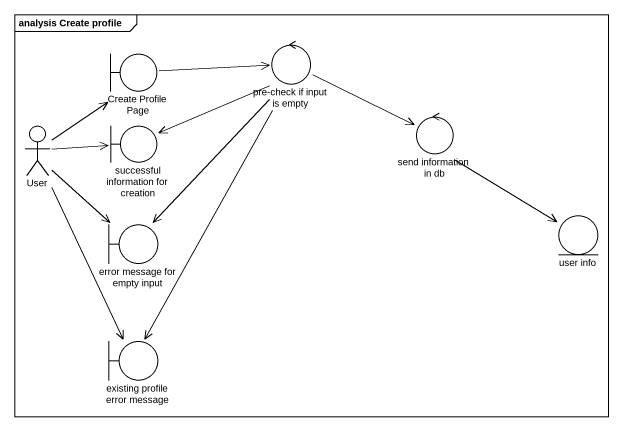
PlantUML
@startuml
mainframe analysis Create profile
boundary "Create Profile Page" as Create_Profile_Page
control "pre-check if input is empty" as pre_check_if_input_is_empty
control "send information in db" as send_information_in_db
actor User
boundary "successful information for creation" as successful_information_for
boundary "error message for empty input" as error_message_for_empty
entity "user info" as user_info
boundary "existing profile error message" as existing_profile_error
Create_Profile_Page -right-> pre_check_if_input_is_empty
pre_check_if_input_is_empty -right-> send_information_in_db
pre_check_if_input_is_empty -left-> successful_information_for
pre_check_if_input_is_empty --> error_message_for_empty
pre_check_if_input_is_empty --> existing_profile_error
send_information_in_db --> user_info
User -up-> Create_Profile_Page
User -right-> successful_information_for
User --> error_message_for_empty
User --> existing_profile_error
@enduml
